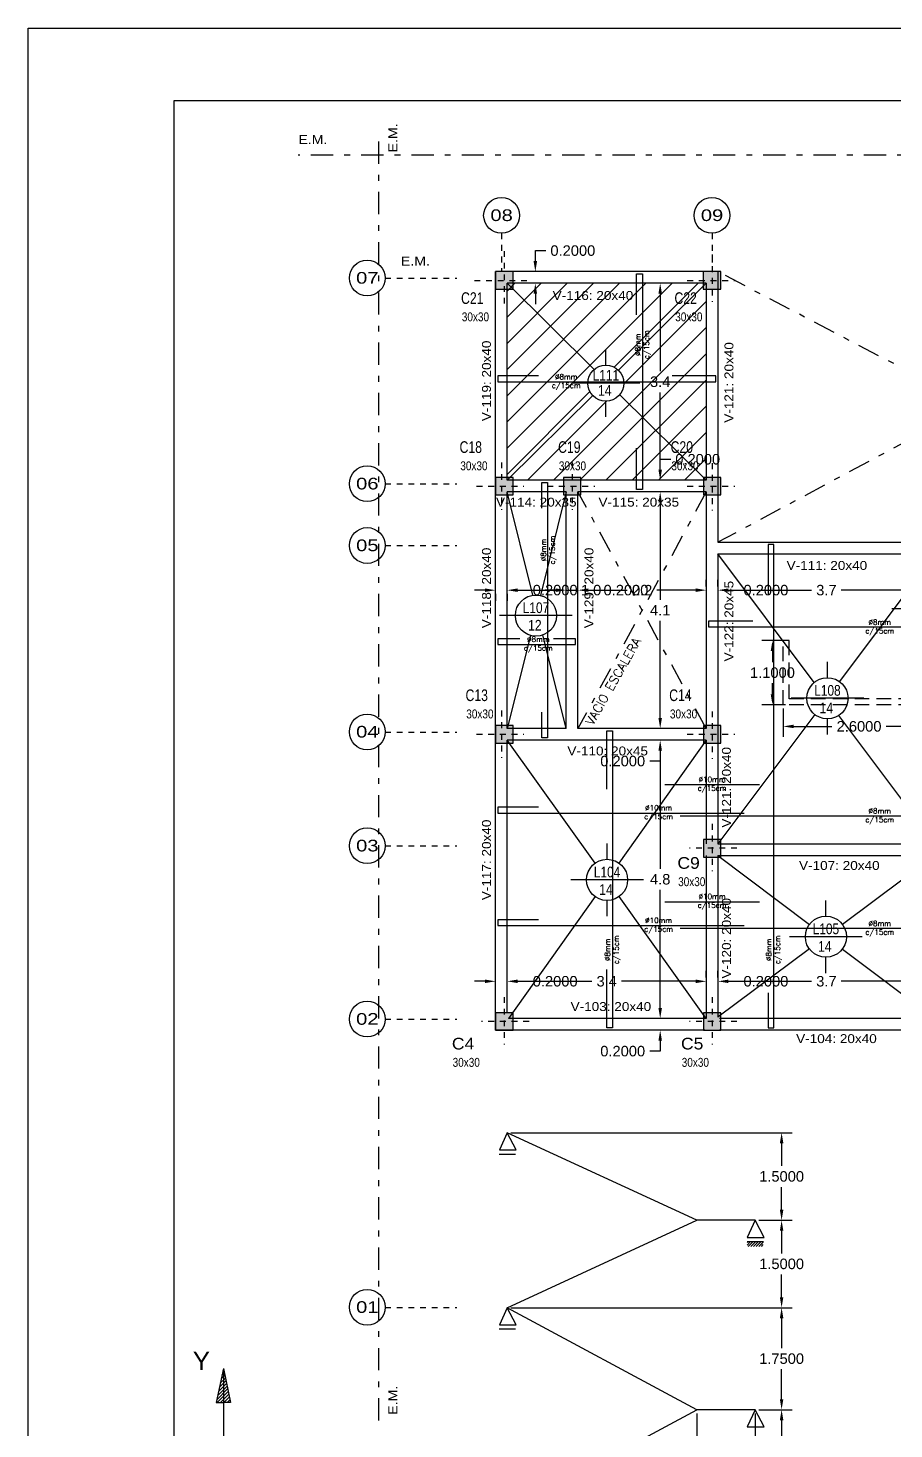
# Model space of a CAD drawing. Header units: inches. Extents: x 59 to 371, y 58 to 151.
# Drawn here: x 128.49 to 143.34, y 114.42 to 138.44 of the extents above; entities that cross this region are included whole.
import ezdxf
from ezdxf.enums import TextEntityAlignment as Align

# ---------------------------------------------------------------- set-up
doc = ezdxf.new("R2010")
doc.units = ezdxf.units.IN
doc.header["$MEASUREMENT"] = 0
for name, pattern in [('DASHDOT', [25.4, 12.7, -6.35, 0, -6.35]), ('DASHDOT2', [0.5, 0.25, -0.125, 0, -0.125]), ('HIDDENX2', [0.75, 0.5, -0.25])]:
    doc.linetypes.add(name, pattern=pattern)
for name, color, linetype in [('Armadura', 4, 'Continuous'), ('Baja', 2, 'Continuous'), ('COLUMNA RECT', 3, 'Continuous'), ('COLUMNA REF', 3, 'Continuous'), ('COLUMNAS EJES', 1, 'Continuous'), ('Cotas', 7, 'Continuous'), ('Ejes', 8, 'Continuous'), ('Pórticos', 3, 'Continuous'), ('Recuadro', 1, 'Continuous'), ('TEXTO', 2, 'Continuous'), ('Textos', 2, 'Continuous'), ('VIG_DIMEN', 3, 'Continuous'), ('VIGAS', 5, 'Continuous')]:
    doc.layers.add(name, color=color, linetype=linetype)
doc.styles.add('ROMANS', font='romans')
doc.styles.get("Standard").update_dxf_attribs({"font": 'arial.ttf'})
doc.dimstyles.get("Standard").update_dxf_attribs({"dimtxt": 0.18, "dimasz": 0.18, "dimexe": 0.18, "dimexo": 0.0625, "dimgap": 0.09, "dimtad": 0, "dimtih": 1, "dimtoh": 1, "dimdec": 4, "dimzin": 0, "dimdsep": 46, "dimtxsty": 'Standard', "dimcen": 0.09, "dimadec": 0, "dimazin": 0, "dimtfac": 1, "dimtdec": 4, "dimtofl": 0, "dimtmove": 0, "dimatfit": 3, "dimfxl": 0, "dimtolj": 1, "dimtzin": 0, "dimarcsym": 0})

# ---------------------------------------------------------------- blocks, each defined once
blk = doc.blocks.new('*D143')
at = {"layer": 'Cotas', "color": 0, "linetype": 'Continuous', "lineweight": -2, "ltscale": 0.1}
for p, q in [((136.33, 128.8), (136.15, 128.8)), ((136.71, 128.863), (136.71, 128.98)), ((136.89, 128.8), (137.07, 128.8)), ((136.51, 128.738), (136.51, 128.62))]:
    blk.add_line(p, q, dxfattribs=at)
at = {"layer": 'Cotas', "color": 0, "linetype": 'Continuous', "ltscale": 0.1}
for points in [[(136.33, 128.83), (136.33, 128.77), (136.51, 128.8)], [(136.89, 128.83), (136.89, 128.77), (136.71, 128.8)]]:
    blk.add_solid(points, dxfattribs=at)
at = {"layer": 'DEFPOINTS', "color": 0, "linetype": 'Continuous', "ltscale": 0.1}
for p in [(136.51, 128.8), (136.71, 128.8), (136.71, 128.8)]:
    blk.add_point(p, dxfattribs=at)
at = {"layer": 'Cotas', "color": 0, "linetype": 'Continuous', "ltscale": 0.1, "insert": (137.533, 128.8), "char_height": 0.18, "attachment_point": 5}
blk.add_mtext('\\A1;0.2000', dxfattribs=at)
blk = doc.blocks.new('*D144')
at = {"layer": 'Cotas', "color": 0, "lineweight": -2}
for p, q in [((136.89, 128.8), (137.544, 128.8)), ((137.724, 128.863), (137.724, 128.98)), ((137.724, 128.8), (137.904, 128.8)), ((136.71, 128.738), (136.71, 128.62))]:
    blk.add_line(p, q, dxfattribs=at)
at = {"layer": 'Cotas', "color": 0}
for points in [[(136.89, 128.83), (136.89, 128.77), (136.71, 128.8)], [(137.544, 128.83), (137.544, 128.77), (137.724, 128.8)]]:
    blk.add_solid(points, dxfattribs=at)
at = {"layer": 'DEFPOINTS', "color": 0}
for p in [(136.71, 128.8), (137.724, 128.8), (137.724, 128.8)]:
    blk.add_point(p, dxfattribs=at)
at = {"layer": 'Cotas', "color": 0, "insert": (138.149, 128.8), "char_height": 0.18, "attachment_point": 5}
blk.add_mtext('\\A1;1.0', dxfattribs=at)
blk = doc.blocks.new('*D145')
at = {"layer": 'Cotas', "color": 0, "lineweight": -2}
for p, q in [((139.944, 128.8), (139.764, 128.8)), ((140.124, 128.863), (140.124, 128.98)), ((140.324, 128.863), (140.324, 128.98)), ((140.504, 128.8), (140.684, 128.8))]:
    blk.add_line(p, q, dxfattribs=at)
at = {"layer": 'Cotas', "color": 0}
for points in [[(139.944, 128.83), (139.944, 128.77), (140.124, 128.8)], [(140.504, 128.83), (140.504, 128.77), (140.324, 128.8)]]:
    blk.add_solid(points, dxfattribs=at)
at = {"layer": 'DEFPOINTS', "color": 0}
for p in [(140.124, 128.8), (140.324, 128.8), (140.324, 128.8)]:
    blk.add_point(p, dxfattribs=at)
at = {"layer": 'Cotas', "color": 0, "insert": (141.147, 128.8), "char_height": 0.18, "attachment_point": 5}
blk.add_mtext('\\A1;0.2000', dxfattribs=at)
blk = doc.blocks.new('*D146')
at = {"layer": 'Cotas', "color": 0, "lineweight": -2}
for p, q in [((140.324, 128.863), (140.324, 128.98)), ((140.504, 128.8), (141.93, 128.8)), ((143.864, 128.8), (142.438, 128.8)), ((144.044, 128.863), (144.044, 128.98))]:
    blk.add_line(p, q, dxfattribs=at)
at = {"layer": 'Cotas', "color": 0}
for points in [[(140.504, 128.83), (140.504, 128.77), (140.324, 128.8)], [(143.864, 128.83), (143.864, 128.77), (144.044, 128.8)]]:
    blk.add_solid(points, dxfattribs=at)
at = {"layer": 'DEFPOINTS', "color": 0}
for p in [(140.324, 128.8), (144.044, 128.8), (144.044, 128.8)]:
    blk.add_point(p, dxfattribs=at)
at = {"layer": 'Cotas', "color": 0, "insert": (142.184, 128.8), "char_height": 0.18, "attachment_point": 5}
blk.add_mtext('\\A1;3.7', dxfattribs=at)
blk = doc.blocks.new('*D150')
at = {"layer": 'Cotas', "color": 0, "lineweight": -2}
for p, q in [((139.334, 130.864), (139.334, 131.044)), ((139.334, 131.044), (139.514, 131.044)), ((139.271, 130.684), (139.154, 130.684)), ((139.271, 130.484), (139.154, 130.484)), ((139.334, 130.304), (139.334, 130.124))]:
    blk.add_line(p, q, dxfattribs=at)
at = {"layer": 'Cotas', "color": 0}
for points in [[(139.304, 130.864), (139.364, 130.864), (139.334, 130.684)], [(139.304, 130.304), (139.364, 130.304), (139.334, 130.484)]]:
    blk.add_solid(points, dxfattribs=at)
at = {"layer": 'DEFPOINTS', "color": 0}
for p in [(139.334, 130.684), (139.334, 130.684), (139.334, 130.484)]:
    blk.add_point(p, dxfattribs=at)
at = {"layer": 'Cotas', "color": 0, "insert": (139.977, 131.044), "char_height": 0.18, "attachment_point": 5}
blk.add_mtext('\\A1;0.2000', dxfattribs=at)
blk = doc.blocks.new('*D151')
at = {"layer": 'Cotas', "color": 0, "lineweight": -2}
for p, q in [((139.271, 134.062), (139.154, 134.062)), ((139.334, 133.882), (139.334, 132.555)), ((139.334, 130.864), (139.334, 132.191)), ((139.271, 130.684), (139.154, 130.684))]:
    blk.add_line(p, q, dxfattribs=at)
at = {"layer": 'Cotas', "color": 0}
for points in [[(139.304, 133.882), (139.364, 133.882), (139.334, 134.062)], [(139.304, 130.864), (139.364, 130.864), (139.334, 130.684)]]:
    blk.add_solid(points, dxfattribs=at)
at = {"layer": 'DEFPOINTS', "color": 0}
for p in [(139.334, 134.062), (139.334, 134.062), (139.334, 130.684)]:
    blk.add_point(p, dxfattribs=at)
at = {"layer": 'Cotas', "color": 0, "insert": (139.334, 132.373), "char_height": 0.18, "attachment_point": 5}
blk.add_mtext('\\A1;3.4', dxfattribs=at)
blk = doc.blocks.new('*D152')
at = {"layer": 'Cotas', "color": 0, "lineweight": -2}
for p, q in [((137.193, 134.442), (137.193, 134.622)), ((137.193, 134.622), (137.373, 134.622)), ((137.13, 134.262), (137.013, 134.262)), ((137.13, 134.062), (137.013, 134.062)), ((137.193, 133.882), (137.193, 133.702))]:
    blk.add_line(p, q, dxfattribs=at)
at = {"layer": 'Cotas', "color": 0}
for points in [[(137.163, 134.442), (137.223, 134.442), (137.193, 134.262)], [(137.163, 133.882), (137.223, 133.882), (137.193, 134.062)]]:
    blk.add_solid(points, dxfattribs=at)
at = {"layer": 'DEFPOINTS', "color": 0}
for p in [(137.193, 134.262), (137.193, 134.262), (137.193, 134.062)]:
    blk.add_point(p, dxfattribs=at)
at = {"layer": 'Cotas', "color": 0, "insert": (137.836, 134.622), "char_height": 0.18, "attachment_point": 5}
blk.add_mtext('\\A1;0.2000', dxfattribs=at)
blk = doc.blocks.new('*D74')
at = {"layer": 'DEFPOINTS', "color": 0}
for p in [(139.96, 114.747), (140.96, 114.747), (139.96, 112.469)]:
    blk.add_point(p, dxfattribs=at)
at = {"layer": 'VIGAS', "color": 0, "lineweight": -2}
for p, q in [((139.96, 114.684), (139.96, 112.289)), ((140.96, 114.684), (140.96, 112.289)), ((139.78, 112.469), (139.6, 112.469)), ((141.14, 112.469), (141.32, 112.469))]:
    blk.add_line(p, q, dxfattribs=at)
at = {"layer": 'VIGAS', "color": 0}
for points in [[(139.78, 112.499), (139.78, 112.439), (139.96, 112.469)], [(141.14, 112.499), (141.14, 112.439), (140.96, 112.469)]]:
    blk.add_solid(points, dxfattribs=at)
at = {"layer": 'VIGAS', "color": 0, "insert": (140.46, 112.469), "char_height": 0.18, "attachment_point": 5}
blk.add_mtext('\\A1;1.0000', dxfattribs=at)
blk = doc.blocks.new('*D75')
at = {"layer": 'DEFPOINTS', "color": 0}
for p in [(139.96, 114.747), (136.71, 112.997), (136.71, 112.469)]:
    blk.add_point(p, dxfattribs=at)
at = {"layer": 'VIGAS', "color": 0, "lineweight": -2}
for p, q in [((139.96, 114.684), (139.96, 112.289)), ((136.71, 112.934), (136.71, 112.289)), ((136.89, 112.469), (137.872, 112.469)), ((139.78, 112.469), (138.798, 112.469))]:
    blk.add_line(p, q, dxfattribs=at)
at = {"layer": 'VIGAS', "color": 0}
for points in [[(136.89, 112.499), (136.89, 112.439), (136.71, 112.469)], [(139.78, 112.499), (139.78, 112.439), (139.96, 112.469)]]:
    blk.add_solid(points, dxfattribs=at)
at = {"layer": 'VIGAS', "color": 0, "insert": (138.335, 112.469), "char_height": 0.18, "attachment_point": 5}
blk.add_mtext('\\A1;3.2500', dxfattribs=at)
blk = doc.blocks.new('*D76')
at = {"layer": 'DEFPOINTS', "color": 0}
for p in [(140.96, 114.747), (141.416, 114.747), (136.71, 112.997)]:
    blk.add_point(p, dxfattribs=at)
at = {"layer": 'VIGAS', "color": 0, "lineweight": -2}
for p, q in [((141.023, 114.747), (141.596, 114.747)), ((141.416, 114.567), (141.416, 114.053)), ((141.416, 113.177), (141.416, 113.69)), ((136.773, 112.997), (141.596, 112.997))]:
    blk.add_line(p, q, dxfattribs=at)
at = {"layer": 'VIGAS', "color": 0}
for points in [[(141.386, 114.567), (141.446, 114.567), (141.416, 114.747)], [(141.386, 113.177), (141.446, 113.177), (141.416, 112.997)]]:
    blk.add_solid(points, dxfattribs=at)
at = {"layer": 'VIGAS', "color": 0, "insert": (141.416, 113.872), "char_height": 0.18, "attachment_point": 5}
blk.add_mtext('\\A1;1.7500', dxfattribs=at)
blk = doc.blocks.new('*D77')
at = {"layer": 'DEFPOINTS', "color": 0}
for p in [(136.71, 116.497), (141.416, 116.497), (140.96, 114.747)]:
    blk.add_point(p, dxfattribs=at)
at = {"layer": 'VIGAS', "color": 0, "lineweight": -2}
for p, q in [((136.773, 116.497), (141.596, 116.497)), ((141.416, 116.317), (141.416, 115.803)), ((141.416, 114.927), (141.416, 115.44)), ((141.023, 114.747), (141.596, 114.747))]:
    blk.add_line(p, q, dxfattribs=at)
at = {"layer": 'VIGAS', "color": 0}
for points in [[(141.386, 116.317), (141.446, 116.317), (141.416, 116.497)], [(141.386, 114.927), (141.446, 114.927), (141.416, 114.747)]]:
    blk.add_solid(points, dxfattribs=at)
at = {"layer": 'VIGAS', "color": 0, "insert": (141.416, 115.622), "char_height": 0.18, "attachment_point": 5}
blk.add_mtext('\\A1;1.7500', dxfattribs=at)
blk = doc.blocks.new('*D78')
at = {"layer": 'DEFPOINTS', "color": 0}
for p in [(140.96, 117.997), (141.416, 117.997), (136.71, 116.497)]:
    blk.add_point(p, dxfattribs=at)
at = {"layer": 'VIGAS', "color": 0, "lineweight": -2}
for p, q in [((141.023, 117.997), (141.596, 117.997)), ((141.416, 117.817), (141.416, 117.428)), ((141.416, 116.677), (141.416, 117.065)), ((136.773, 116.497), (141.596, 116.497))]:
    blk.add_line(p, q, dxfattribs=at)
at = {"layer": 'VIGAS', "color": 0}
for points in [[(141.386, 117.817), (141.446, 117.817), (141.416, 117.997)], [(141.386, 116.677), (141.446, 116.677), (141.416, 116.497)]]:
    blk.add_solid(points, dxfattribs=at)
at = {"layer": 'VIGAS', "color": 0, "insert": (141.416, 117.247), "char_height": 0.18, "attachment_point": 5}
blk.add_mtext('\\A1;1.5000', dxfattribs=at)
blk = doc.blocks.new('*D79')
at = {"layer": 'DEFPOINTS', "color": 0}
for p in [(136.71, 119.497), (141.416, 119.497), (140.96, 117.997)]:
    blk.add_point(p, dxfattribs=at)
at = {"layer": 'VIGAS', "color": 0, "lineweight": -2}
for p, q in [((136.773, 119.497), (141.596, 119.497)), ((141.416, 119.317), (141.416, 118.928)), ((141.416, 118.177), (141.416, 118.565)), ((141.023, 117.997), (141.596, 117.997))]:
    blk.add_line(p, q, dxfattribs=at)
at = {"layer": 'VIGAS', "color": 0}
for points in [[(141.386, 119.317), (141.446, 119.317), (141.416, 119.497)], [(141.386, 118.177), (141.446, 118.177), (141.416, 117.997)]]:
    blk.add_solid(points, dxfattribs=at)
at = {"layer": 'VIGAS', "color": 0, "insert": (141.416, 118.747), "char_height": 0.18, "attachment_point": 5}
blk.add_mtext('\\A1;1.5000', dxfattribs=at)
blk = doc.blocks.new('*D82')
at = {"layer": 'Cotas', "color": 0, "lineweight": -2}
for p, q in [((139.271, 130.484), (139.154, 130.484)), ((139.334, 130.304), (139.334, 128.637)), ((139.334, 126.609), (139.334, 128.276)), ((139.271, 126.429), (139.154, 126.429))]:
    blk.add_line(p, q, dxfattribs=at)
at = {"layer": 'Cotas', "color": 0}
for points in [[(139.304, 130.304), (139.364, 130.304), (139.334, 130.484)], [(139.304, 126.609), (139.364, 126.609), (139.334, 126.429)]]:
    blk.add_solid(points, dxfattribs=at)
at = {"layer": 'DEFPOINTS', "color": 0}
for p in [(139.334, 130.484), (139.334, 126.429), (139.334, 126.429)]:
    blk.add_point(p, dxfattribs=at)
at = {"layer": 'Cotas', "color": 0, "insert": (139.334, 128.456), "char_height": 0.18, "attachment_point": 5}
blk.add_mtext('\\A1;4.1', dxfattribs=at)
blk = doc.blocks.new('*D83')
at = {"layer": 'DEFPOINTS', "color": 0}
for p in [(139.334, 126.429), (139.334, 126.229), (139.334, 126.229)]:
    blk.add_point(p, dxfattribs=at)
at = {"layer": 'VIGAS', "color": 0, "lineweight": -2}
for p, q in [((139.334, 126.609), (139.334, 126.789)), ((139.271, 126.429), (139.154, 126.429)), ((139.271, 126.229), (139.154, 126.229)), ((139.334, 126.049), (139.334, 125.869)), ((139.334, 125.869), (139.154, 125.869))]:
    blk.add_line(p, q, dxfattribs=at)
at = {"layer": 'VIGAS', "color": 0}
for points in [[(139.304, 126.609), (139.364, 126.609), (139.334, 126.429)], [(139.304, 126.049), (139.364, 126.049), (139.334, 126.229)]]:
    blk.add_solid(points, dxfattribs=at)
at = {"layer": 'VIGAS', "color": 0, "insert": (138.691, 125.869), "char_height": 0.18, "attachment_point": 5}
blk.add_mtext('\\A1;0.2000', dxfattribs=at)
blk = doc.blocks.new('*D84')
at = {"layer": 'Cotas', "color": 0, "lineweight": -2}
for p, q in [((139.271, 126.229), (139.154, 126.229)), ((139.334, 126.049), (139.334, 124.024)), ((139.334, 121.635), (139.334, 123.66)), ((139.271, 121.455), (139.154, 121.455))]:
    blk.add_line(p, q, dxfattribs=at)
at = {"layer": 'Cotas', "color": 0}
for points in [[(139.304, 126.049), (139.364, 126.049), (139.334, 126.229)], [(139.304, 121.635), (139.364, 121.635), (139.334, 121.455)]]:
    blk.add_solid(points, dxfattribs=at)
at = {"layer": 'DEFPOINTS', "color": 0}
for p in [(139.334, 126.229), (139.334, 121.455), (139.334, 121.455)]:
    blk.add_point(p, dxfattribs=at)
at = {"layer": 'Cotas', "color": 0, "insert": (139.334, 123.842), "char_height": 0.18, "attachment_point": 5}
blk.add_mtext('\\A1;4.8', dxfattribs=at)
blk = doc.blocks.new('*D85')
at = {"layer": 'DEFPOINTS', "color": 0}
for p in [(139.334, 121.455), (139.334, 121.255), (139.334, 121.255)]:
    blk.add_point(p, dxfattribs=at)
at = {"layer": 'VIGAS', "color": 0, "lineweight": -2}
for p, q in [((139.334, 121.635), (139.334, 121.815)), ((139.271, 121.455), (139.154, 121.455)), ((139.271, 121.255), (139.154, 121.255)), ((139.334, 121.075), (139.334, 120.895)), ((139.334, 120.895), (139.154, 120.895))]:
    blk.add_line(p, q, dxfattribs=at)
at = {"layer": 'VIGAS', "color": 0}
for points in [[(139.304, 121.635), (139.364, 121.635), (139.334, 121.455)], [(139.304, 121.075), (139.364, 121.075), (139.334, 121.255)]]:
    blk.add_solid(points, dxfattribs=at)
at = {"layer": 'VIGAS', "color": 0, "insert": (138.691, 120.895), "char_height": 0.18, "attachment_point": 5}
blk.add_mtext('\\A1;0.2000', dxfattribs=at)
blk = doc.blocks.new('*D86')
at = {"layer": 'DEFPOINTS', "color": 0}
for p in [(137.724, 128.8), (137.924, 128.8), (137.924, 128.8)]:
    blk.add_point(p, dxfattribs=at)
at = {"layer": 'VIGAS', "color": 0, "lineweight": -2}
for p, q in [((137.544, 128.8), (137.364, 128.8)), ((137.724, 128.863), (137.724, 128.98)), ((137.924, 128.863), (137.924, 128.98)), ((138.104, 128.8), (138.284, 128.8))]:
    blk.add_line(p, q, dxfattribs=at)
at = {"layer": 'VIGAS', "color": 0}
for points in [[(137.544, 128.83), (137.544, 128.77), (137.724, 128.8)], [(138.104, 128.83), (138.104, 128.77), (137.924, 128.8)]]:
    blk.add_solid(points, dxfattribs=at)
at = {"layer": 'VIGAS', "color": 0, "insert": (138.747, 128.8), "char_height": 0.18, "attachment_point": 5}
blk.add_mtext('\\A1;0.2000', dxfattribs=at)
blk = doc.blocks.new('*D87')
at = {"layer": 'Cotas', "color": 0, "lineweight": -2}
for p, q in [((137.924, 128.863), (137.924, 128.98)), ((138.104, 128.8), (138.769, 128.8)), ((139.944, 128.8), (139.278, 128.8)), ((140.124, 128.863), (140.124, 128.98))]:
    blk.add_line(p, q, dxfattribs=at)
at = {"layer": 'Cotas', "color": 0}
for points in [[(138.104, 128.83), (138.104, 128.77), (137.924, 128.8)], [(139.944, 128.83), (139.944, 128.77), (140.124, 128.8)]]:
    blk.add_solid(points, dxfattribs=at)
at = {"layer": 'DEFPOINTS', "color": 0}
for p in [(137.924, 128.8), (140.124, 128.8), (140.124, 128.8)]:
    blk.add_point(p, dxfattribs=at)
at = {"layer": 'Cotas', "color": 0, "insert": (139.024, 128.8), "char_height": 0.18, "attachment_point": 5}
blk.add_mtext('\\A1;2.2', dxfattribs=at)
blk = doc.blocks.new('*D88')
at = {"layer": 'DEFPOINTS', "color": 0}
for p in [(136.51, 122.093), (136.71, 122.093), (136.71, 122.093)]:
    blk.add_point(p, dxfattribs=at)
at = {"layer": 'Ejes', "color": 0, "lineweight": -2}
for p, q in [((136.33, 122.093), (136.15, 122.093)), ((136.51, 122.156), (136.51, 122.273)), ((136.71, 122.156), (136.71, 122.273)), ((136.89, 122.093), (137.07, 122.093))]:
    blk.add_line(p, q, dxfattribs=at)
at = {"layer": 'Ejes', "color": 0}
for points in [[(136.33, 122.123), (136.33, 122.063), (136.51, 122.093)], [(136.89, 122.123), (136.89, 122.063), (136.71, 122.093)]]:
    blk.add_solid(points, dxfattribs=at)
at = {"layer": 'Ejes', "color": 0, "insert": (137.533, 122.093), "char_height": 0.18, "attachment_point": 5}
blk.add_mtext('\\A1;0.2000', dxfattribs=at)
blk = doc.blocks.new('*D89')
at = {"layer": 'Cotas', "color": 0, "lineweight": -2}
for p, q in [((136.71, 122.156), (136.71, 122.273)), ((136.89, 122.093), (138.164, 122.093)), ((139.944, 122.093), (138.67, 122.093)), ((140.124, 122.156), (140.124, 122.273))]:
    blk.add_line(p, q, dxfattribs=at)
at = {"layer": 'Cotas', "color": 0}
for points in [[(136.89, 122.123), (136.89, 122.063), (136.71, 122.093)], [(139.944, 122.123), (139.944, 122.063), (140.124, 122.093)]]:
    blk.add_solid(points, dxfattribs=at)
at = {"layer": 'DEFPOINTS', "color": 0}
for p in [(136.71, 122.093), (140.124, 122.093), (140.124, 122.093)]:
    blk.add_point(p, dxfattribs=at)
at = {"layer": 'Cotas', "color": 0, "insert": (138.417, 122.093), "char_height": 0.18, "attachment_point": 5}
blk.add_mtext('\\A1;3.4', dxfattribs=at)
blk = doc.blocks.new('*D90')
at = {"layer": 'DEFPOINTS', "color": 0}
for p in [(140.124, 122.093), (140.324, 122.093), (140.324, 122.093)]:
    blk.add_point(p, dxfattribs=at)
at = {"layer": 'Ejes', "color": 0, "lineweight": -2}
for p, q in [((139.944, 122.093), (139.764, 122.093)), ((140.124, 122.156), (140.124, 122.273)), ((140.324, 122.156), (140.324, 122.273)), ((140.504, 122.093), (140.684, 122.093))]:
    blk.add_line(p, q, dxfattribs=at)
at = {"layer": 'Ejes', "color": 0}
for points in [[(139.944, 122.123), (139.944, 122.063), (140.124, 122.093)], [(140.504, 122.123), (140.504, 122.063), (140.324, 122.093)]]:
    blk.add_solid(points, dxfattribs=at)
at = {"layer": 'Ejes', "color": 0, "insert": (141.147, 122.093), "char_height": 0.18, "attachment_point": 5}
blk.add_mtext('\\A1;0.2000', dxfattribs=at)
blk = doc.blocks.new('*D91')
at = {"layer": 'Cotas', "color": 0, "lineweight": -2}
for p, q in [((140.324, 122.156), (140.324, 122.273)), ((140.504, 122.093), (141.93, 122.093)), ((143.864, 122.093), (142.438, 122.093)), ((144.044, 122.156), (144.044, 122.273))]:
    blk.add_line(p, q, dxfattribs=at)
at = {"layer": 'Cotas', "color": 0}
for points in [[(140.504, 122.123), (140.504, 122.063), (140.324, 122.093)], [(143.864, 122.123), (143.864, 122.063), (144.044, 122.093)]]:
    blk.add_solid(points, dxfattribs=at)
at = {"layer": 'DEFPOINTS', "color": 0}
for p in [(140.324, 122.093), (144.044, 122.093), (144.044, 122.093)]:
    blk.add_point(p, dxfattribs=at)
at = {"layer": 'Cotas', "color": 0, "insert": (142.184, 122.093), "char_height": 0.18, "attachment_point": 5}
blk.add_mtext('\\A1;3.7', dxfattribs=at)
blk = doc.blocks.new('*D8')
at = {"layer": 'DEFPOINTS', "color": 0}
for p in [(139.334, 121.455), (139.334, 121.255), (139.334, 121.255)]:
    blk.add_point(p, dxfattribs=at)
at = {"layer": 'VIGAS', "color": 0, "lineweight": -2}
for p, q in [((139.334, 121.635), (139.334, 121.815)), ((139.271, 121.455), (139.154, 121.455)), ((139.271, 121.255), (139.154, 121.255)), ((139.334, 121.075), (139.334, 120.895)), ((139.334, 120.895), (139.154, 120.895))]:
    blk.add_line(p, q, dxfattribs=at)
at = {"layer": 'VIGAS', "color": 0}
for points in [[(139.304, 121.635), (139.364, 121.635), (139.334, 121.455)], [(139.304, 121.075), (139.364, 121.075), (139.334, 121.255)]]:
    blk.add_solid(points, dxfattribs=at)
at = {"layer": 'VIGAS', "color": 0, "insert": (138.691, 120.895), "char_height": 0.18, "attachment_point": 5}
blk.add_mtext('\\A1;0.2000', dxfattribs=at)
blk = doc.blocks.new('*D9')
at = {"layer": 'DEFPOINTS', "color": 0}
for p in [(141.444, 126.835), (144.044, 126.835), (141.444, 126.464)]:
    blk.add_point(p, dxfattribs=at)
at = {"layer": 'VIGAS', "color": 0, "lineweight": -2}
for p, q in [((141.444, 126.773), (141.444, 126.284)), ((144.044, 126.773), (144.044, 126.284)), ((141.624, 126.464), (142.279, 126.464)), ((143.864, 126.464), (143.209, 126.464))]:
    blk.add_line(p, q, dxfattribs=at)
at = {"layer": 'VIGAS', "color": 0}
for points in [[(141.624, 126.494), (141.624, 126.434), (141.444, 126.464)], [(143.864, 126.494), (143.864, 126.434), (144.044, 126.464)]]:
    blk.add_solid(points, dxfattribs=at)
at = {"layer": 'VIGAS', "color": 0, "insert": (142.744, 126.464), "char_height": 0.18, "attachment_point": 5}
blk.add_mtext('\\A1;2.6000', dxfattribs=at)
blk = doc.blocks.new('*D10')
at = {"layer": 'DEFPOINTS', "color": 0}
for p in [(141.544, 127.935), (141.259, 126.835), (141.544, 126.835)]:
    blk.add_point(p, dxfattribs=at)
at = {"layer": 'VIGAS', "color": 0, "lineweight": -2}
for p, q in [((141.482, 127.935), (141.079, 127.935)), ((141.259, 127.755), (141.259, 127.567)), ((141.259, 127.015), (141.259, 127.203)), ((141.482, 126.835), (141.079, 126.835))]:
    blk.add_line(p, q, dxfattribs=at)
at = {"layer": 'VIGAS', "color": 0}
for points in [[(141.229, 127.755), (141.289, 127.755), (141.259, 127.935)], [(141.229, 127.015), (141.289, 127.015), (141.259, 126.835)]]:
    blk.add_solid(points, dxfattribs=at)
at = {"layer": 'VIGAS', "color": 0, "insert": (141.259, 127.385), "char_height": 0.18, "attachment_point": 5}
blk.add_mtext('\\A1;1.1000', dxfattribs=at)

msp = doc.modelspace()

# ---------------------------------------------------------------- hatches: boundary and pattern name
h = msp.add_hatch()
h.set_pattern_fill('ANSI31', color=256, scale=0.1, style=0)
h.set_pattern_definition([(45, (-118.45244, -99.681), (-0.2245064, 0.2245064), [])])
edge = h.paths.add_edge_path(flags=16)
edge.add_arc((138.40251, 132.34908), 0.3096, 0, 360)
h.paths.add_polyline_path([(140.12389, 134.06181), (140.12389, 130.68381), (136.70996, 130.68381), (136.70996, 134.06181)])
at = {"layer": 'Baja'}
h = msp.add_hatch(dxfattribs=at)
h.set_pattern_fill('ANSI31', color=256, scale=0.0125, style=0)
h.set_pattern_definition([(45, (1.926984, -173.385965), (-0.028063289, 0.028063289), [])])
h.paths.add_polyline_path([(131.84311, 115.45552), (131.9653, 114.87179), (131.84311, 114.87179), (131.72092, 114.87179)])
at = {"layer": 'COLUMNAS EJES'}
for points in [[(136.80996, 134.26181), (136.50996, 134.26181), (136.50996, 133.96181), (136.80996, 133.96181)], [(140.37346, 134.26181), (140.07346, 134.26181), (140.07346, 133.96181), (140.37346, 133.96181)], [(136.80996, 130.73381), (136.50996, 130.73381), (136.50996, 130.43381), (136.80996, 130.43381)], [(137.97389, 130.73381), (137.67389, 130.73381), (137.67389, 130.43381), (137.97389, 130.43381)], [(140.37389, 130.73328), (140.07389, 130.73328), (140.07389, 130.43328), (140.37389, 130.43328)], [(136.80996, 126.47881), (136.50996, 126.47881), (136.50996, 126.17881), (136.80996, 126.17881)], [(140.37389, 126.47881), (140.07389, 126.47881), (140.07389, 126.17881), (140.37389, 126.17881)], [(140.37389, 124.52424), (140.07389, 124.52424), (140.07389, 124.22424), (140.37389, 124.22424)], [(136.80996, 121.55453), (136.50996, 121.55453), (136.50996, 121.25453), (136.80996, 121.25453)], [(140.37389, 121.55453), (140.07389, 121.55453), (140.07389, 121.25453), (140.37389, 121.25453)]]:
    msp.add_hatch(color=256, dxfattribs=at).paths.add_polyline_path(points)
at = {"layer": 'VIGAS'}
h = msp.add_hatch(dxfattribs=at)
h.set_pattern_fill('ANSI31', color=256, scale=0.01, style=0)
h.set_pattern_definition([(45, (35.348806, -104.28836), (-0.0224506403, 0.0224506403), [])])
edge = h.paths.add_edge_path()
edge.add_line((140.82384, 117.63193), (140.82384, 117.54647))
edge.add_line((140.82384, 117.54647), (141.10022, 117.54647))
edge.add_line((141.10022, 117.54647), (141.10022, 117.63193))
edge.add_line((140.82384, 117.63193), (141.10533, 117.63193))

# ---------------------------------------------------------------- linework, layer by layer
at = {"color": 6}
for points in [[(152.24345, 137.18934), (130.99346, 137.18934)], [(130.99346, 137.18934), (130.99346, 104.96213)]]:
    msp.add_lwpolyline(points, dxfattribs=at)
at = {"layer": 'Armadura'}
for p, q in [((139.41139, 125.46565), (141.03639, 125.46565)), ((139.41139, 123.45794), (141.03639, 123.45794))]:
    msp.add_line(p, q, dxfattribs=at)
for points in [[(138.92815, 133.52181), (138.92815, 134.22181), (139.02815, 134.22181), (139.02815, 130.52381), (138.92815, 130.52381), (138.92815, 131.23381)], [(137.24996, 132.47281), (136.54996, 132.47281), (136.54996, 132.37281), (140.28796, 132.37281), (140.28796, 132.47281), (139.53796, 132.47281)], [(137.30362, 130.20381), (137.30362, 130.44381), (137.30362, 130.64381), (137.40362, 130.64381), (137.40362, 126.26881), (137.30362, 126.26881), (137.30362, 126.46881), (137.30362, 126.70881)], [(141.18439, 121.89453), (141.18439, 121.29453), (141.28439, 121.29453), (141.28439, 129.58093), (141.18439, 129.58093), (141.18439, 128.72093)], [(143.30433, 128.48308), (144.02433, 128.48308), (144.26433, 128.48308), (144.80433, 128.48308)], [(140.92389, 128.26872), (140.16389, 128.26872), (140.16389, 128.16872), (149.1499, 128.16872), (149.1499, 128.26872), (148.5899, 128.26872)], [(136.92996, 127.96782), (136.70996, 127.96782), (136.54996, 127.96782), (136.54996, 127.86782), (137.88389, 127.86782), (137.88389, 127.96782), (137.72389, 127.96782), (137.50389, 127.96782)], [(138.41866, 125.38881), (138.41866, 126.38881), (138.51866, 126.38881), (138.51866, 121.29453), (138.41866, 121.29453), (138.41866, 122.29453)], [(137.24996, 125.07735), (136.54996, 125.07735), (136.54996, 124.97735), (140.77389, 124.97735)], [(139.67389, 124.93258), (149.1499, 124.93258), (149.1499, 125.03258), (148.5899, 125.03258)], [(137.24996, 123.1489), (136.54996, 123.1489), (136.54996, 123.0489), (140.77389, 123.0489)], [(139.67389, 123.00413), (149.1499, 123.00413), (149.1499, 123.10413), (148.3899, 123.10413)]]:
    msp.add_lwpolyline(points, dxfattribs=at)
at = {"layer": 'Baja'}
for points in [[(131.84311, 115.45552), (131.72092, 114.87179), (131.84311, 114.87179)], [(131.84311, 115.45552), (131.9653, 114.87179), (131.84311, 114.87179)], [(131.84311, 115.45552), (131.84311, 112.56047), (134.93097, 112.56047)]]:
    msp.add_lwpolyline(points, dxfattribs=at)
at = {"layer": 'COLUMNA RECT'}
for points in [[(136.80996, 134.26181), (136.50996, 134.26181), (136.50996, 133.96181), (136.80996, 133.96181)], [(140.37346, 134.26181), (140.07346, 134.26181), (140.07346, 133.96181), (140.37346, 133.96181)], [(136.80996, 130.73381), (136.50996, 130.73381), (136.50996, 130.43381), (136.80996, 130.43381)], [(137.97389, 130.73381), (137.67389, 130.73381), (137.67389, 130.43381), (137.97389, 130.43381)], [(140.37389, 130.73381), (140.07389, 130.73381), (140.07389, 130.43381), (140.37389, 130.43381)], [(136.80996, 126.47881), (136.50996, 126.47881), (136.50996, 126.17881), (136.80996, 126.17881)], [(140.37389, 126.47881), (140.07389, 126.47881), (140.07389, 126.17881), (140.37389, 126.17881)], [(140.37389, 124.52424), (140.07389, 124.52424), (140.07389, 124.22424), (140.37389, 124.22424)], [(136.80996, 121.55453), (136.50996, 121.55453), (136.50996, 121.25453), (136.80996, 121.25453)], [(140.37389, 121.55453), (140.07389, 121.55453), (140.07389, 121.25453), (140.37389, 121.25453)]]:
    msp.add_lwpolyline(points, close=True, dxfattribs=at)
at = {"layer": 'COLUMNAS EJES', "linetype": 'DASHDOT2', "ltscale": 0.3}
for p, q in [((136.61132, 134.91972), (136.61132, 134.26181)), ((136.61132, 134.91972), (136.61132, 134.26181)), ((140.22346, 134.91972), (140.22346, 134.26181)), ((140.22346, 134.91972), (140.22346, 134.26181)), ((136.65996, 134.61366), (136.65996, 133.63832)), ((140.22346, 134.55502), (140.22346, 133.74223)), ((134.61709, 134.15068), (135.8484, 134.15068)), ((134.61709, 134.15068), (135.8484, 134.15068)), ((136.14955, 134.11181), (137.12489, 134.11181)), ((139.79812, 134.11181), (140.61091, 134.11181)), ((136.60996, 130.9902), (136.60996, 130.17741)), ((137.82389, 130.9902), (137.82389, 130.17741)), ((140.22389, 130.97702), (140.22389, 130.16423)), ((134.61709, 130.62268), (135.8484, 130.62268)), ((134.61709, 130.62268), (135.8484, 130.62268)), ((136.18462, 130.58381), (136.9974, 130.58381)), ((137.39854, 130.58381), (138.21133, 130.58381)), ((139.79854, 130.58381), (140.61133, 130.58381)), ((134.61709, 129.56405), (135.8484, 129.56405)), ((134.61709, 129.56405), (135.8484, 129.56405)), ((136.60996, 126.7352), (136.60996, 125.92241)), ((140.22389, 126.72202), (140.22389, 125.90923)), ((134.61709, 126.36768), (135.8484, 126.36768)), ((134.61709, 126.36768), (135.8484, 126.36768)), ((136.18462, 126.32881), (136.9974, 126.32881)), ((139.79854, 126.32881), (140.61133, 126.32881)), ((140.22389, 124.79246), (140.22389, 123.97967)), ((134.61709, 124.41547), (135.8484, 124.41547)), ((134.61709, 124.41547), (135.8484, 124.41547)), ((140.64923, 124.37424), (139.83645, 124.37424)), ((136.65996, 121.82275), (136.65996, 121.00996)), ((140.22389, 121.82275), (140.22389, 121.00996)), ((140.22389, 121.82275), (140.22389, 121.00996)), ((134.61709, 121.44341), (135.8484, 121.44341)), ((134.61709, 121.44341), (135.8484, 121.44341)), ((137.08531, 121.40453), (136.27252, 121.40453)), ((140.64923, 121.40453), (139.83645, 121.40453)), ((140.64923, 121.40453), (139.83645, 121.40453)), ((134.61709, 116.50251), (135.8484, 116.50251)), ((134.61709, 116.50251), (135.8484, 116.50251))]:
    msp.add_line(p, q, dxfattribs=at)
at = {"layer": 'Ejes', "linetype": 'Continuous', "ltscale": 0.1}
for p, q in [((138.20227, 132.58521), (136.70996, 134.06181)), ((140.12389, 134.06181), (138.61781, 132.57157)), ((138.17776, 132.13616), (136.70996, 130.68381)), ((140.12389, 130.68381), (138.64074, 132.15135)), ((137.1527, 128.71316), (136.70996, 130.48381)), ((137.72389, 130.48381), (137.27997, 128.70846)), ((141.97422, 127.21556), (140.32389, 129.42093)), ((144.04433, 129.42093), (142.40728, 127.23332)), ((137.10887, 128.02418), (136.70996, 126.42881)), ((137.72389, 126.42881), (137.323, 128.03209)), ((141.98463, 126.66852), (140.32389, 124.44924)), ((144.04433, 124.44924), (142.39622, 126.65164)), ((138.4232, 124.1857), (138.4232, 124.4557)), ((139.046, 123.8329), (137.8004, 123.8329)), ((138.4232, 123.2101), (138.4232, 123.4801))]:
    msp.add_line(p, q, dxfattribs=at)
at = {"layer": 'Ejes', "linetype": 'DASHDOT', "ltscale": 0.03}
for p, q in [((148.9899, 134.26181), (140.32389, 129.62093)), ((149.1899, 129.62093), (140.32389, 134.26181)), ((140.12389, 130.48381), (137.92389, 126.42881)), ((140.12389, 126.42881), (137.92389, 130.48381))]:
    msp.add_line(p, q, dxfattribs=at)
at = {"layer": 'Ejes'}
for p, q in [((138.40251, 132.65868), (138.40251, 132.92868)), ((138.98211, 132.34908), (137.82291, 132.34908)), ((138.40251, 131.77068), (138.40251, 132.04068)), ((137.82633, 128.36404), (136.58073, 128.36404)), ((142.20216, 127.29908), (142.20216, 127.56908)), ((142.82496, 126.94628), (141.57936, 126.94628)), ((142.82496, 126.94628), (141.57936, 126.94628)), ((142.20216, 126.32348), (142.20216, 126.59348)), ((142.17575, 123.21097), (142.17575, 123.48097)), ((142.79855, 122.85817), (141.55295, 122.85817)), ((142.17575, 122.23537), (142.17575, 122.50537))]:
    msp.add_line(p, q, dxfattribs=at)
at = {"layer": 'Ejes', "linetype": 'DASHDOT', "ltscale": 0.03}
for points in [[(134.50996, 114.56197), (134.50996, 136.64792)], [(151.82759, 136.26181), (133.12554, 136.26181)]]:
    msp.add_lwpolyline(points, dxfattribs=at)
at = {"layer": 'Ejes', "linetype": 'HIDDENX2', "ltscale": 0.5}
for points in [[(144.04433, 126.93509), (141.54433, 126.93509), (141.54433, 127.93509), (141.44433, 127.93509)], [(144.04433, 126.83509), (141.44433, 126.83509), (141.44433, 127.93509)]]:
    msp.add_lwpolyline(points, dxfattribs=at)
at = {"layer": 'Ejes'}
for points in [[(138.21799, 124.11988), (136.70996, 126.22881)], [(140.12389, 126.22881), (138.62741, 124.12059)], [(140.32389, 124.24924), (141.89367, 123.07006)], [(144.04433, 124.24924), (142.45874, 123.06884)], [(138.21899, 123.54521), (136.73496, 121.45453)], [(140.12389, 121.45453), (138.62841, 123.54592)], [(141.89276, 122.64749), (140.32389, 121.47953)], [(142.45783, 122.64627), (144.04433, 121.45453)]]:
    msp.add_lwpolyline(points, dxfattribs=at)
for centre, radius in [((138.40251, 132.34908), 0.3096), ((137.20353, 128.36404), 0.3528), ((142.20216, 126.94628), 0.3528), ((142.17575, 122.85817), 0.3528)]:
    msp.add_circle(centre, radius, dxfattribs=at)
at = {"layer": 'Ejes', "linetype": 'Continuous', "ltscale": 0.1}
msp.add_circle((138.4232, 123.8329), 0.3528, dxfattribs=at)
at = {"layer": 'Pórticos', "linetype": 'Continuous', "ltscale": 0.1}
for centre in [(136.6132, 135.22639), (140.22162, 135.22639), (134.31042, 134.15256), (134.31042, 130.62456), (134.31042, 129.56593), (134.31042, 126.36956), (134.31042, 124.41735), (134.31042, 121.44529), (134.31042, 116.50439)]:
    msp.add_circle(centre, 0.30668, dxfattribs=at)
at = {"layer": 'Recuadro'}
for p, q in [((128.49346, 138.43934), (153.49345, 138.43934)), ((128.49346, 103.71213), (128.49346, 138.43934))]:
    msp.add_line(p, q, dxfattribs=at)
at = {"layer": 'VIGAS', "linetype": 'Continuous', "ltscale": 0.1}
for p, q in [((140.32389, 134.26181), (136.50996, 134.26181)), ((136.50996, 121.25453), (136.50996, 134.26181)), ((140.12389, 134.06181), (136.70996, 134.06181)), ((136.70996, 130.68381), (136.70996, 134.06181)), ((140.12389, 134.06181), (140.12389, 130.68381)), ((140.32389, 134.26181), (140.32389, 129.62093)), ((136.70996, 126.42881), (136.70996, 130.48381)), ((140.12389, 130.48381), (140.12389, 126.42881)), ((140.32389, 129.62093), (144.04433, 129.62093)), ((140.32389, 129.42093), (140.32389, 124.44924)), ((140.32389, 129.42093), (144.04433, 129.42093)), ((136.70996, 121.55453), (136.70996, 126.22881)), ((140.12389, 126.22881), (140.12389, 124.44924)), ((140.32389, 124.44924), (146.51711, 124.44924)), ((140.32389, 124.24924), (146.51711, 124.24924))]:
    msp.add_line(p, q, dxfattribs=at)
at = {"layer": 'VIGAS', "linetype": 'Continuous'}
for p, q in [((140.12389, 130.68381), (136.70996, 130.68381)), ((137.72389, 130.48381), (136.70996, 130.48381)), ((137.72389, 126.42881), (137.72389, 130.48381)), ((137.92389, 126.42881), (137.92389, 130.48381)), ((140.12389, 130.48381), (137.92389, 130.48381)), ((137.72389, 126.42881), (136.70996, 126.42881)), ((140.12389, 126.42881), (137.92389, 126.42881)), ((140.12389, 126.22881), (136.70996, 126.22881))]:
    msp.add_line(p, q, dxfattribs=at)
at = {"layer": 'VIGAS', "linetype": 'Continuous', "ltscale": 0.1}
for points in [[(140.12389, 124.24924), (140.12389, 121.45453)], [(140.32389, 124.24924), (140.32389, 121.47953)], [(140.12389, 121.45453), (136.73496, 121.45453)], [(144.04433, 121.45453), (140.34889, 121.45453)], [(140.09889, 121.25453), (136.50996, 121.25453)], [(144.04433, 121.25453), (140.34889, 121.25453)]]:
    msp.add_lwpolyline(points, dxfattribs=at)
at = {"layer": 'VIGAS'}
for points in [[(136.71003, 119.49654), (136.57716, 119.20193), (136.86464, 119.20193), (136.71003, 119.49654)], [(136.71003, 112.99654), (139.96003, 114.74654), (136.71003, 116.49654), (139.96003, 117.99654), (136.71003, 119.49654), (136.71003, 119.49654), (136.71003, 119.49654)], [(136.57384, 119.13193), (136.85533, 119.13193)], [(140.96003, 117.99654), (139.96003, 117.99654)], [(140.96003, 117.99654), (140.82716, 117.70193), (141.11464, 117.70193), (140.96003, 117.99654)], [(140.82384, 117.63193), (141.10533, 117.63193)], [(136.71003, 116.49654), (136.57716, 116.20193), (136.86464, 116.20193), (136.71003, 116.49654)], [(136.57384, 116.13193), (136.85533, 116.13193)], [(140.96003, 114.74654), (139.96003, 114.74654)], [(140.96003, 114.74654), (140.82716, 114.45193), (141.11464, 114.45193), (140.96003, 114.74654)]]:
    msp.add_lwpolyline(points, dxfattribs=at)

# ---------------------------------------------------------------- texts
at = {"layer": 'Baja', "insert": (131.32055, 115.74028), "char_height": 0.3125, "width": 0.7126247, "attachment_point": 1}
msp.add_mtext('Y', dxfattribs=at)
at = {"layer": 'COLUMNA REF'}
for s, width, p, p2 in [('C21', 0.749194, (135.91954, 133.7078), (136.30354, 133.7078)), ('C22', 0.749194, (139.579, 133.7078), (139.963, 133.7078)), ('C18', 0.749194, (135.89384, 131.1535), (136.27784, 131.1535)), ('C19', 0.749194, (137.58355, 131.1535), (137.96755, 131.1535)), ('C20', 0.749194, (139.51275, 131.1535), (139.89675, 131.1535)), ('C13', 0.749194, (135.99616, 126.8985), (136.38016, 126.8985)), ('C14', 0.749194, (139.48859, 126.8985), (139.87259, 126.8985)), ('C9', 1.075141, (139.62893, 124.02249), (140.01293, 124.02249)), ('C4', 1.075141, (135.762, 120.92444), (136.146, 120.92444)), ('C5', 1.075141, (139.69058, 120.92444), (140.07458, 120.92444))]:
    msp.add_text(s, height=0.2, dxfattribs=dict(at, width=width)).set_placement(p, p2, align=Align.FIT)
at = {"layer": 'Cotas', "width": 0.8}
for p in [(135.93232, 133.4102), (139.59177, 133.4102), (135.90662, 130.85591), (137.59633, 130.85591), (139.52553, 130.85591), (136.00894, 126.60091), (139.50137, 126.60091), (139.64171, 123.72489), (135.77478, 120.62684), (139.70336, 120.62684)]:
    msp.add_text('30x30', height=0.1533, dxfattribs=at).set_placement(p)
at = {"layer": 'Pórticos', "linetype": 'Continuous', "ltscale": 0.1, "width": 1.23561}
for s, p, p2 in [('08', (136.42257, 135.12953), (136.80657, 135.12953)), ('09', (140.031, 135.12953), (140.415, 135.12953)), ('07', (134.1198, 134.0557), (134.5038, 134.0557)), ('06', (134.1198, 130.5277), (134.5038, 130.5277)), ('05', (134.1198, 129.46907), (134.5038, 129.46907)), ('04', (134.1198, 126.2727), (134.5038, 126.2727)), ('03', (134.1198, 124.32048), (134.5038, 124.32048)), ('02', (134.1198, 121.34843), (134.5038, 121.34843)), ('01', (134.1198, 116.40752), (134.5038, 116.40752))]:
    msp.add_text(s, height=0.2, dxfattribs=at).set_placement(p, p2, align=Align.FIT)
at = {"layer": 'TEXTO', "char_height": 0.09, "attachment_point": 5, "rotation": 90}
for insert in [(139.03869, 133.00878), (137.4228, 129.4885), (138.51866, 122.63305), (141.28439, 122.63305)]:
    msp.add_mtext_dynamic_manual_height_columns('{\\Fromans|c0;%%C8mm c/15cm}', width=0.5892104, gutter_width=12.5, heights=[0], dxfattribs=dict(at, insert=insert))
at = {"layer": 'TEXTO', "char_height": 0.09, "attachment_point": 5}
for s, insert in [('{\\Fromans|c0;%%C8mm c/15cm}', (137.72266, 132.36973)), ('{\\Fromans|c0;%%C8mm c/15cm}', (143.09925, 128.16094)), ('{\\Fromans|c0;%%C8mm c/15cm}', (137.24469, 127.86782)), ('{\\Fromans|c0;%%C10mm c/15cm}', (140.22389, 125.46565)), ('{\\Fromans|c0;%%C10mm c/15cm}', (139.30712, 124.97735)), ('{\\Fromans|c0;%%C8mm c/15cm}', (143.09925, 124.92479)), ('{\\Fromans|c0;%%C10mm c/15cm}', (140.22389, 123.45794)), ('{\\Fromans|c0;%%C10mm c/15cm}', (139.30712, 123.0489)), ('{\\Fromans|c0;%%C8mm c/15cm}', (143.09925, 122.99634))]:
    msp.add_mtext_dynamic_manual_height_columns(s, width=0.5892104, gutter_width=12.5, heights=[0], dxfattribs=dict(at, insert=insert))
at = {"layer": 'Textos'}
for s, width, p, p2 in [('L111', 0.793414, (138.17571, 132.39264), (138.62931, 132.39264)), ('14', 0.813074, (138.26731, 132.13435), (138.49973, 132.13435)), ('L107', 0.793414, (136.97673, 128.4076), (137.43033, 128.4076)), ('12', 0.813074, (137.06833, 128.1061), (137.30075, 128.1061)), ('L108', 0.793414, (141.97536, 126.98984), (142.42896, 126.98984)), ('14', 0.813074, (142.06696, 126.68834), (142.29938, 126.68834)), ('L104', 0.793414, (138.1964, 123.87526), (138.65, 123.87526)), ('14', 0.813074, (138.28774, 123.57443), (138.52016, 123.57443)), ('L105', 0.793414, (141.94895, 122.90053), (142.40255, 122.90053)), ('14', 0.813074, (142.04029, 122.5997), (142.27271, 122.5997))]:
    msp.add_text(s, height=0.18396, dxfattribs=dict(at, width=width)).set_placement(p, p2, align=Align.FIT)
at = {"layer": 'VIG_DIMEN'}
for s, width, p, p2 in [('E.M.', 1.130443, (134.82575, 136.30746), (134.82575, 136.80513)), ('V-119: 20x40', 1.08479, (136.43142, 131.69769), (136.43142, 133.07969)), ('V-121: 20x40', 1.08479, (140.58958, 131.67092), (140.58958, 133.05292)), ('V-118: 20x40', 1.08479, (136.43142, 128.14784), (136.43142, 129.52984)), ('V-129: 20x40', 1.08479, (138.18921, 128.14784), (138.18921, 129.52984)), ('V-122: 20x45', 1.08479, (140.58958, 127.57807), (140.58958, 128.96007)), ('V-121: 20x40', 1.08479, (140.54617, 124.72899), (140.54617, 126.11099)), ('V-117: 20x40', 1.08479, (136.43142, 123.48415), (136.43142, 124.86615)), ('V-120: 20x40', 1.08479, (140.54617, 122.14034), (140.54617, 123.52234)), ('E.M.', 1.130443, (134.82575, 114.66133), (134.82575, 115.159))]:
    msp.add_text(s, height=0.1533, rotation=90, dxfattribs=dict(at, width=width)).set_placement(p, p2, align=Align.FIT)
for s, width, p, p2 in [('E.M.', 1.130443, (133.12964, 136.44988), (133.62731, 136.44988)), ('E.M.', 1.130443, (134.88804, 134.36706), (135.38571, 134.36706)), ('V-116: 20x40', 1.08479, (137.49031, 133.77619), (138.87231, 133.77619)), ('V-114: 20x35', 1.08479, (136.51845, 130.23273), (137.90045, 130.23273)), ('V-115: 20x35', 1.08479, (138.27624, 130.23273), (139.65824, 130.23273)), ('V-111: 20x40', 1.08479, (141.50175, 129.14732), (142.88375, 129.14732)), ('V-110: 20x45', 1.08479, (137.74262, 125.96629), (139.12462, 125.96629)), ('V-107: 20x40', 1.08479, (141.71465, 124.00263), (143.09665, 124.00263)), ('V-103: 20x40', 1.08479, (137.79776, 121.58352), (139.17976, 121.58352)), ('V-104: 20x40', 1.08479, (141.66548, 121.03359), (143.04748, 121.03359))]:
    msp.add_text(s, height=0.1533, dxfattribs=dict(at, width=width)).set_placement(p, p2, align=Align.FIT)
at = {"layer": 'VIG_DIMEN', "style": 'ROMANS'}
msp.add_text('VACIO ESCALERA', height=0.1533, rotation=60.247851, dxfattribs=at).set_placement((138.17724, 126.46887))

# ---------------------------------------------------------------- dimensions: what is measured, and where the dimension line sits
at = {"layer": 'Cotas'}
for base, p1, p2, angle, picture, middle in [((137.19282, 134.26181), (137.19282, 134.06181), (137.19282, 134.26181), 90, '*D152', (137.83614, 134.62181)), ((139.33384, 130.68381), (139.33384, 130.48381), (139.33384, 130.68381), 90, '*D150', (139.97716, 131.04381)), ((140.32389, 128.80032), (140.12389, 128.80032), (140.32389, 128.80032), 180, '*D145', (141.14721, 128.80032))]:
    dim = msp.add_linear_dim(base=base, p1=p1, p2=p2, angle=angle, dimstyle='Standard', dxfattribs=at)
    dim.commit()
    dim.dimension.update_dxf_attribs({"geometry": picture, "text_midpoint": middle})
for base, p1, p2, angle, picture, middle in [((139.33384, 134.06181), (139.33384, 130.68381), (139.33384, 134.06181), 90, '*D151', (139.33384, 132.37281)), ((139.33384, 126.42881), (139.33384, 130.48381), (139.33384, 126.42881), 90, '*D82', (139.33384, 128.45631)), ((137.72389, 128.80032), (136.70996, 128.80032), (137.72389, 128.80032), 180, '*D144', (138.14896, 128.80032)), ((144.04433, 128.80032), (140.32389, 128.80032), (144.04433, 128.80032), 180, '*D146', (142.18411, 128.80032)), ((139.33384, 121.45453), (139.33384, 126.22881), (139.33384, 121.45453), 90, '*D84', (139.33384, 123.84167))]:
    dim = msp.add_linear_dim(base=base, p1=p1, p2=p2, angle=angle, dimstyle='Standard', override={"dimdec": 1}, dxfattribs=at)
    dim.commit()
    dim.dimension.update_dxf_attribs({"geometry": picture, "text_midpoint": middle})
at = {"layer": 'Cotas', "linetype": 'Continuous', "ltscale": 0.1}
dim = msp.add_linear_dim(base=(136.70996, 128.80032), p1=(136.50996, 128.80032), p2=(136.70996, 128.80032), angle=180, dimstyle='Standard', dxfattribs=at)
dim.commit()
dim.dimension.update_dxf_attribs({"geometry": '*D143', "text_midpoint": (137.53328, 128.80032)})
at = {"layer": 'Cotas'}
for base, p1, p2, picture, middle in [((140.12389, 128.80032), (137.92389, 128.80032), (140.12389, 128.80032), '*D87', (139.02389, 128.80032)), ((140.12389, 122.09336), (136.70996, 122.09336), (140.12389, 122.09336), '*D89', (138.41693, 122.09336)), ((144.04433, 122.09336), (140.32389, 122.09336), (144.04433, 122.09336), '*D91', (142.18411, 122.09336))]:
    dim = msp.add_linear_dim(base=base, p1=p1, p2=p2, dimstyle='Standard', override={"dimdec": 1}, dxfattribs=at)
    dim.commit()
    dim.dimension.update_dxf_attribs({"geometry": picture, "text_midpoint": middle})
at = {"layer": 'Ejes'}
for base, p1, p2, picture, middle in [((136.70996, 122.09336), (136.50996, 122.09336), (136.70996, 122.09336), '*D88', (137.53328, 122.09336)), ((140.32389, 122.09336), (140.12389, 122.09336), (140.32389, 122.09336), '*D90', (141.14721, 122.09336))]:
    dim = msp.add_linear_dim(base=base, p1=p1, p2=p2, dimstyle='Standard', dxfattribs=at)
    dim.commit()
    dim.dimension.update_dxf_attribs({"geometry": picture, "text_midpoint": middle})
at = {"layer": 'VIGAS'}
for base, p1, p2, picture, middle in [((137.92389, 128.80032), (137.72389, 128.80032), (137.92389, 128.80032), '*D86', (138.74721, 128.80032)), ((141.44433, 126.46424), (144.04433, 126.83509), (141.44433, 126.83509), '*D9', (142.74433, 126.46424))]:
    dim = msp.add_linear_dim(base=base, p1=p1, p2=p2, dimstyle='Standard', dxfattribs=at)
    dim.commit()
    dim.dimension.update_dxf_attribs({"geometry": picture, "text_midpoint": middle})
for base, p1, p2, picture, middle in [((141.25931, 126.83509), (141.54433, 127.93509), (141.54433, 126.83509), '*D10', (141.25931, 127.38509)), ((139.33384, 126.22881), (139.33384, 126.42881), (139.33384, 126.22881), '*D83', (138.69052, 125.86881)), ((139.33384, 121.25453), (139.33384, 121.45453), (139.33384, 121.25453), '*D85', (138.69052, 120.89453)), ((139.33384, 121.25453), (139.33384, 121.45453), (139.33384, 121.25453), '*D8', (138.69052, 120.89453))]:
    dim = msp.add_linear_dim(base=base, p1=p1, p2=p2, angle=90, dimstyle='Standard', dxfattribs=at)
    dim.commit()
    dim.dimension.update_dxf_attribs({"geometry": picture, "text_midpoint": middle})
for base, p1, p2, picture, middle in [((141.41553, 119.49654), (140.96003, 117.99654), (136.71003, 119.49654), '*D79', (141.41553, 118.74654)), ((141.41553, 117.99654), (136.71003, 116.49654), (140.96003, 117.99654), '*D78', (141.41553, 117.24654)), ((141.41553, 116.49654), (140.96003, 114.74654), (136.71003, 116.49654), '*D77', (141.41553, 115.62154)), ((141.41553, 114.74654), (136.71003, 112.99654), (140.96003, 114.74654), '*D76', (141.41553, 113.87154))]:
    dim = msp.add_linear_dim(base=base, p1=p1, p2=p2, angle=90, dimstyle='Standard', override={"dimfxl": 1.25}, dxfattribs=at)
    dim.commit()
    dim.dimension.update_dxf_attribs({"geometry": picture, "text_midpoint": middle})
for base, p1, p2, picture, middle in [((136.71003, 112.46861), (139.96003, 114.74654), (136.71003, 112.99654), '*D75', (138.33503, 112.46861)), ((139.96003, 112.46861), (140.96003, 114.74654), (139.96003, 114.74654), '*D74', (140.46003, 112.46861))]:
    dim = msp.add_linear_dim(base=base, p1=p1, p2=p2, dimstyle='Standard', override={"dimfxl": 1.25}, dxfattribs=at)
    dim.commit()
    dim.dimension.update_dxf_attribs({"geometry": picture, "text_midpoint": middle})

doc.saveas('drawing.dxf')
